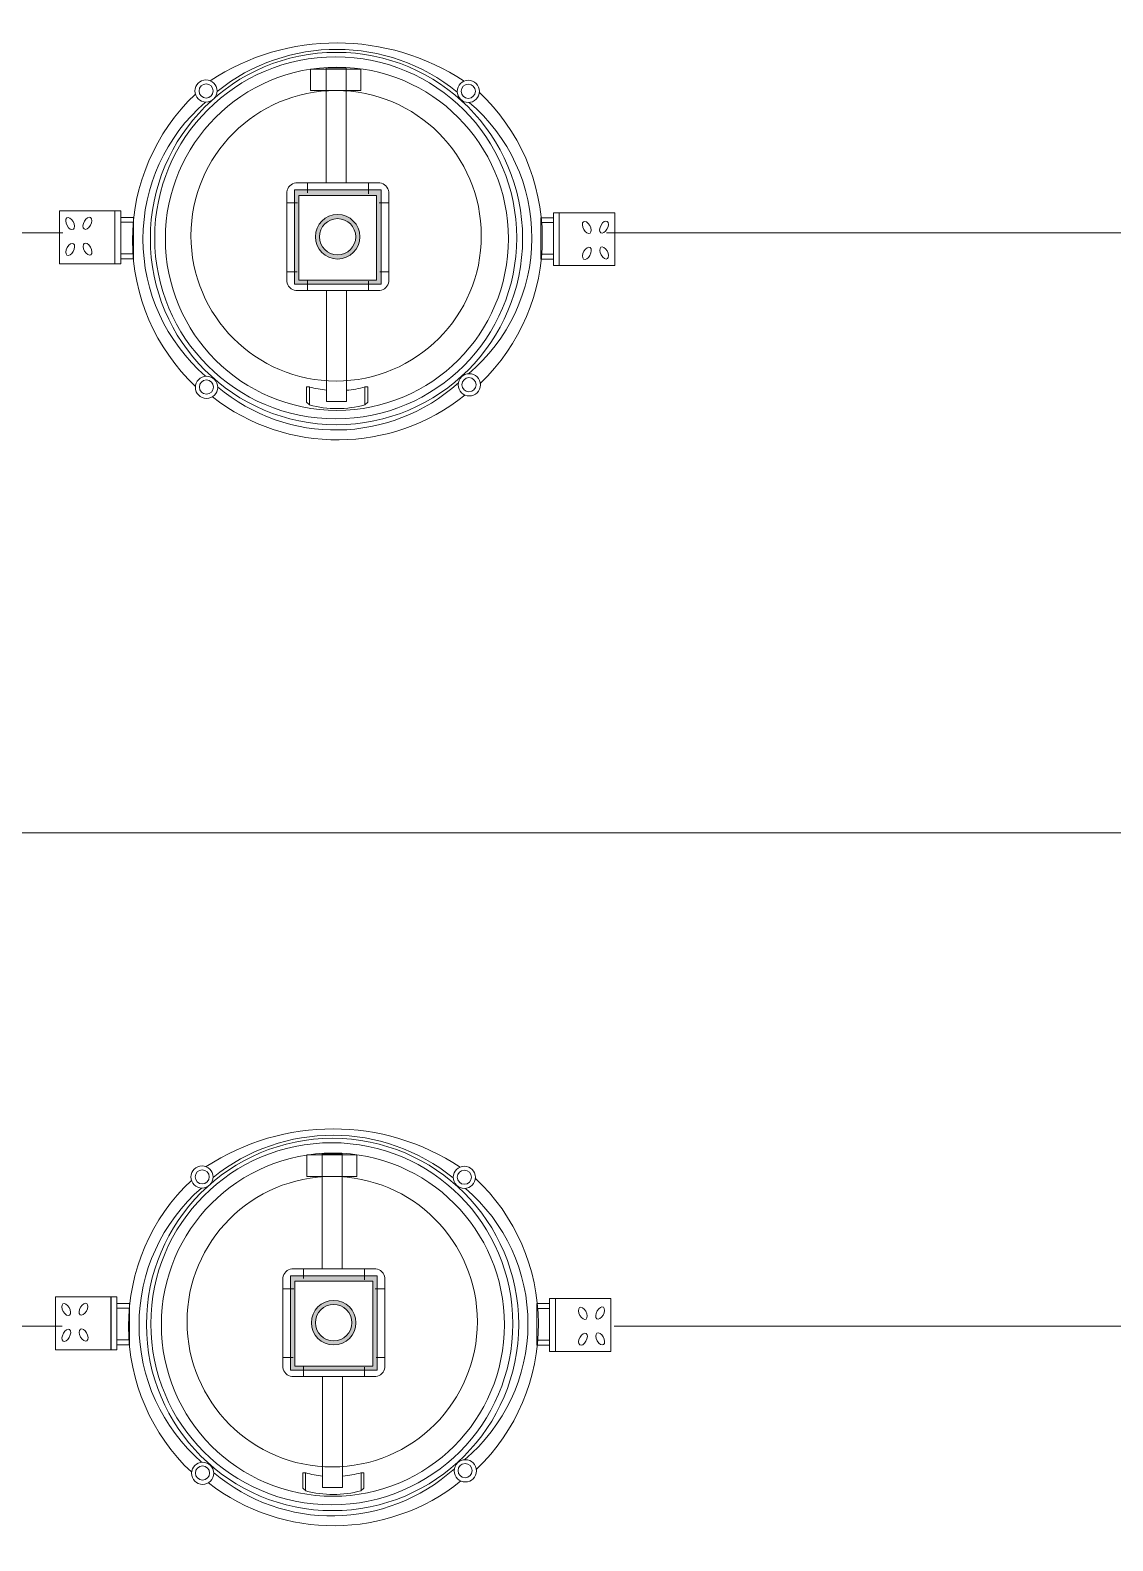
# Model space of a CAD drawing. Header units: inches. Extents: x 3989 to 4711, y 2881 to 3348.
# Drawn here: x 4501.99 to 4517.46, y 3027.93 to 3049.52 of the extents above; entities that cross this region are included whole.
import ezdxf

# ---------------------------------------------------------------- set-up
doc = ezdxf.new("R2010")
doc.units = ezdxf.units.IN
doc.header["$MEASUREMENT"] = 0

# ---------------------------------------------------------------- blocks, each defined once
blk = doc.blocks.new('*U13')
at = {"lineweight": 0}
h = blk.add_hatch(color=256, dxfattribs=at)
h.dxf.hatch_style = 1
h.paths.add_polyline_path([(-173.4, -107.226), (-172.164, -107.226), (-172.164, -105.881), (-173.4, -105.881)])
h.paths.add_polyline_path([(-173.337, -107.171), (-172.227, -107.171), (-172.227, -105.959), (-173.337, -105.959)], flags=16)
h = blk.add_hatch(color=256, dxfattribs=at)
h.dxf.hatch_style = 1
h.paths.add_polyline_path([(-173.098, -106.55, -1), (-172.461, -106.55, -1)])
h.paths.add_polyline_path([(-173.038, -106.55, -1), (-172.52, -106.55, -1)], flags=16)
h = blk.add_hatch(color=256, dxfattribs=at)
h.dxf.hatch_style = 1
h.paths.add_polyline_path([(-173.344, -122.743), (-172.108, -122.743), (-172.108, -121.397), (-173.344, -121.397)])
h.paths.add_polyline_path([(-173.281, -122.688), (-172.17, -122.688), (-172.17, -121.475), (-173.281, -121.475)], flags=16)
h = blk.add_hatch(color=256, dxfattribs=at)
h.dxf.hatch_style = 1
h.paths.add_polyline_path([(-173.041, -122.066, -1), (-172.405, -122.066, -1)])
h.paths.add_polyline_path([(-172.982, -122.066, -1), (-172.464, -122.066, -1)], flags=16)
for p, q in [((-173.219, -105.777), (-173.219, -105.937)), ((-172.349, -105.784), (-172.349, -105.921)), ((-173.507, -106.064), (-173.371, -106.064)), ((-172.208, -106.064), (-172.056, -106.064)), ((-176.622, -106.495), (-184.218, -106.495)), ((-118.029, -106.495), (-168.851, -106.495)), ((-173.511, -107.05), (-173.385, -107.05)), ((-172.201, -107.05), (-172.06, -107.05)), ((-173.219, -107.185), (-173.219, -107.319)), ((-172.349, -107.175), (-172.349, -107.319)), ((-173.169, -108.694), (-173.212, -108.694)), ((-173.212, -108.694), (-173.212, -108.914)), ((-172.379, -108.694), (-172.336, -108.694)), ((-172.336, -108.694), (-172.336, -108.914)), ((-173.212, -108.914), (-173.169, -108.952)), ((-172.336, -108.914), (-172.379, -108.952)), ((-173.163, -121.294), (-173.163, -121.454)), ((-172.293, -121.301), (-172.293, -121.437)), ((-173.451, -121.581), (-173.315, -121.581)), ((-172.152, -121.581), (-172, -121.581)), ((-176.73, -122.118), (-184.269, -122.118)), ((-117.827, -122.118), (-168.843, -122.118)), ((-173.454, -122.566), (-173.329, -122.566)), ((-172.145, -122.566), (-172.003, -122.566)), ((-173.163, -122.702), (-173.163, -122.835)), ((-172.293, -122.691), (-172.293, -122.835)), ((-173.113, -124.211), (-173.156, -124.211)), ((-173.156, -124.211), (-173.156, -124.431)), ((-172.323, -124.211), (-172.28, -124.211)), ((-172.28, -124.211), (-172.28, -124.431)), ((-173.156, -124.431), (-173.113, -124.469)), ((-172.28, -124.431), (-172.323, -124.469))]:
    blk.add_line(p, q, dxfattribs=at)
for points in [[(-173.109, -104.154), (-172.393, -104.154), (-172.393, -104.46), (-173.109, -104.46)], [(-172.614, -105.779), (-172.902, -105.779), (-172.902, -104.135), (-172.614, -104.135)], [(-173.4, -105.881), (-172.164, -105.881), (-172.164, -107.226), (-173.4, -107.226)], [(-173.337, -105.959), (-172.227, -105.959), (-172.227, -107.171), (-173.337, -107.171)], [(-169.681, -106.18), (-169.597, -106.18), (-169.597, -106.937), (-169.681, -106.937)], [(-169.597, -106.18), (-168.804, -106.18), (-168.804, -106.937), (-169.597, -106.937)], [(-175.948, -106.962), (-176.741, -106.962), (-176.741, -106.206), (-175.948, -106.206)], [(-175.864, -106.962), (-175.948, -106.962), (-175.948, -106.206), (-175.864, -106.206)], [(-175.682, -106.869), (-175.864, -106.869), (-175.864, -106.278), (-175.682, -106.278)], [(-175.682, -106.347), (-175.863, -106.347), (-175.863, -106.278), (-175.682, -106.278)], [(-169.863, -106.273), (-169.681, -106.273), (-169.681, -106.865), (-169.863, -106.865)], [(-169.863, -106.273), (-169.681, -106.273), (-169.681, -106.343), (-169.863, -106.343)], [(-175.682, -106.869), (-175.864, -106.869), (-175.864, -106.8), (-175.682, -106.8)], [(-169.863, -106.795), (-169.682, -106.795), (-169.682, -106.865), (-169.863, -106.865)], [(-172.619, -108.902), (-172.907, -108.902), (-172.907, -107.32), (-172.619, -107.32)], [(-173.053, -119.67), (-172.337, -119.67), (-172.337, -119.977), (-173.053, -119.977)], [(-172.558, -121.296), (-172.846, -121.296), (-172.846, -119.652), (-172.558, -119.652)], [(-173.344, -121.397), (-172.108, -121.397), (-172.108, -122.743), (-173.344, -122.743)], [(-173.281, -121.475), (-172.17, -121.475), (-172.17, -122.688), (-173.281, -122.688)], [(-175.892, -122.479), (-176.685, -122.479), (-176.685, -121.722), (-175.892, -121.722)], [(-175.808, -122.479), (-175.892, -122.479), (-175.892, -121.722), (-175.808, -121.722)], [(-169.625, -121.697), (-169.541, -121.697), (-169.541, -122.453), (-169.625, -122.453)], [(-169.54, -121.697), (-168.748, -121.697), (-168.748, -122.453), (-169.54, -122.453)], [(-175.625, -122.386), (-175.808, -122.386), (-175.808, -121.794), (-175.625, -121.794)], [(-175.626, -121.864), (-175.807, -121.864), (-175.807, -121.794), (-175.626, -121.794)], [(-169.807, -121.79), (-169.625, -121.79), (-169.625, -122.381), (-169.807, -122.381)], [(-169.807, -121.79), (-169.625, -121.79), (-169.625, -121.86), (-169.807, -121.86)], [(-175.626, -122.386), (-175.808, -122.386), (-175.808, -122.316), (-175.626, -122.316)], [(-169.807, -122.312), (-169.626, -122.312), (-169.626, -122.381), (-169.807, -122.381)], [(-172.563, -124.419), (-172.851, -124.419), (-172.851, -122.836), (-172.563, -122.836)]]:
    blk.add_lwpolyline(points, close=True, dxfattribs=at)
for points in [[(-173.51, -107.188), (-173.51, -105.912)], [(-173.382, -105.779), (-172.183, -105.779)], [(-172.054, -105.912), (-172.054, -107.188)], [(-172.182, -107.32), (-173.381, -107.32)], [(-173.17, -108.952), (-173.17, -108.694)], [(-172.378, -108.694), (-172.378, -108.694), (-172.378, -108.952), (-172.378, -108.952)], [(-172.378, -108.952), (-172.378, -108.694)], [(-173.326, -121.296), (-172.127, -121.296)], [(-173.453, -122.704), (-173.453, -121.428)], [(-171.998, -121.428), (-171.998, -122.705)], [(-172.126, -122.836), (-173.325, -122.836)], [(-173.114, -124.468), (-173.114, -124.211)], [(-172.322, -124.21), (-172.322, -124.21), (-172.322, -124.468), (-172.322, -124.468)], [(-172.322, -124.468), (-172.322, -124.211)]]:
    blk.add_lwpolyline(points, dxfattribs=at)
for centre, radius in [((-172.763, -106.575), 2.66), ((-172.752, -106.565), 2.587), ((-172.769, -106.578), 2.452), ((-172.758, -106.536), 2.075), ((-174.647, -104.473), 0.159), ((-174.647, -104.471), 0.101), ((-170.897, -104.467), 0.159), ((-170.9, -104.467), 0.101), ((-172.779, -106.55), 0.318), ((-172.779, -106.55), 0.259), ((-174.661, -108.666), 0.159), ((-174.657, -108.664), 0.101), ((-170.906, -108.702), 0.159), ((-170.904, -108.697), 0.101), ((-172.707, -122.092), 2.66), ((-172.696, -122.082), 2.587), ((-172.712, -122.095), 2.452), ((-172.702, -122.052), 2.075), ((-174.591, -119.989), 0.159), ((-174.591, -119.988), 0.101), ((-170.841, -119.984), 0.159), ((-170.844, -119.983), 0.101), ((-172.723, -122.066), 0.318), ((-172.723, -122.066), 0.259), ((-174.605, -124.183), 0.159), ((-174.601, -124.18), 0.101), ((-170.85, -124.218), 0.159), ((-170.848, -124.214), 0.101)]:
    blk.add_circle(centre, radius, dxfattribs=at)
for centre, radius, start, end in [((-172.767, -107.085), 3.305, 56.7966, 123.4041), ((-172.767, -106.605), 2.733, 51.2375, 129.0396), ((-172.839, -106.572), 2.866, 133.2528, 226.2198), ((-173.02, -106.564), 2.536, 130.3288, 230.0445), ((-172.587, -106.582), 2.59, 310.8817, 49.0789), ((-172.714, -106.599), 2.867, 313.2569, 46.6173), ((-173.364, -105.924), 0.146, 96.821, 175.0597), ((-172.2, -105.924), 0.146, 4.9403, 83.179), ((-173.364, -107.175), 0.146, 184.9403, 263.179), ((-172.2, -107.175), 0.146, 276.821, 355.0597), ((-172.752, -106.697), 2.614, 227.8894, 310.2498), ((-172.775, -107.235), 1.514, 254.8041, 264.9821), ((-172.775, -107.235), 1.514, 275.883, 285.1297), ((-172.778, -106.542), 2.91, 231.2727, 307.8736), ((-172.773, -107.491), 1.514, 254.8041, 285.1297), ((-172.711, -122.602), 3.305, 56.7966, 123.4041), ((-172.71, -122.121), 2.733, 51.2375, 129.0396), ((-172.783, -122.088), 2.866, 133.2528, 226.2198), ((-172.964, -122.081), 2.536, 130.3288, 230.0445), ((-172.531, -122.099), 2.59, 310.8817, 49.0789), ((-172.658, -122.116), 2.867, 313.2569, 46.6173), ((-173.308, -121.44), 0.146, 96.821, 175.0597), ((-172.144, -121.44), 0.146, 4.9403, 83.179), ((-173.308, -122.692), 0.146, 184.9403, 263.179), ((-172.144, -122.692), 0.146, 276.821, 355.0597), ((-172.696, -122.213), 2.614, 227.8894, 310.2498), ((-172.719, -122.751), 1.514, 254.8041, 264.9821), ((-172.719, -122.751), 1.514, 275.883, 285.1297), ((-172.721, -122.058), 2.91, 231.2727, 307.8736), ((-172.717, -123.007), 1.514, 254.8041, 285.1297)]:
    blk.add_arc(centre, radius, start, end, dxfattribs=at)
for centre, major_axis in [((-176.587, -106.412), (-0.0436, 0.0835)), ((-169.203, -106.357), (-0.0436, 0.0835)), ((-176.342, -106.786), (0.0436, -0.0835)), ((-168.958, -106.731), (0.0436, -0.0835)), ((-176.531, -121.928), (-0.0436, 0.0835)), ((-169.147, -121.873), (-0.0436, 0.0835)), ((-168.902, -122.247), (0.0436, -0.0835)), ((-176.286, -122.302), (0.0436, -0.0835))]:
    blk.add_ellipse(centre, major_axis=major_axis, ratio=0.543273, start_param=4.782278, end_param=11.062092, dxfattribs=at)
at = {"lineweight": 0, "extrusion": (0, 0, -1)}
for centre, major_axis in [((-176.34, -106.417), (-0.0436, -0.0835)), ((-168.956, -106.361), (-0.0436, -0.0835)), ((-176.589, -106.781), (0.0436, 0.0835)), ((-169.205, -106.726), (0.0436, 0.0835)), ((-176.284, -121.933), (-0.0436, -0.0835)), ((-168.9, -121.878), (-0.0436, -0.0835)), ((-169.149, -122.242), (0.0436, 0.0835)), ((-176.533, -122.298), (0.0436, 0.0835))]:
    blk.add_ellipse(centre, major_axis=major_axis, ratio=0.543273, start_param=4.782278, end_param=11.062092, dxfattribs=at)
blk = doc.blocks.new('*U14')
at = {"color": 0, "linetype": 'ByBlock', "lineweight": -2, "transparency": 16777216}
blk.add_blockref('*U13', (0, 0), dxfattribs=at)

msp = doc.modelspace()

# ---------------------------------------------------------------- linework, layer by layer
at = {"color": 3, "lineweight": 0}
msp.add_line((4424.63248, 3038.0498), (4652.02666, 3038.0498), dxfattribs=at)

# ---------------------------------------------------------------- block references
at = {"lineweight": 0, "xscale": -1}
msp.add_blockref('*U14', (4333.6009, 3153.11752), dxfattribs=at)

doc.saveas('drawing.dxf')
